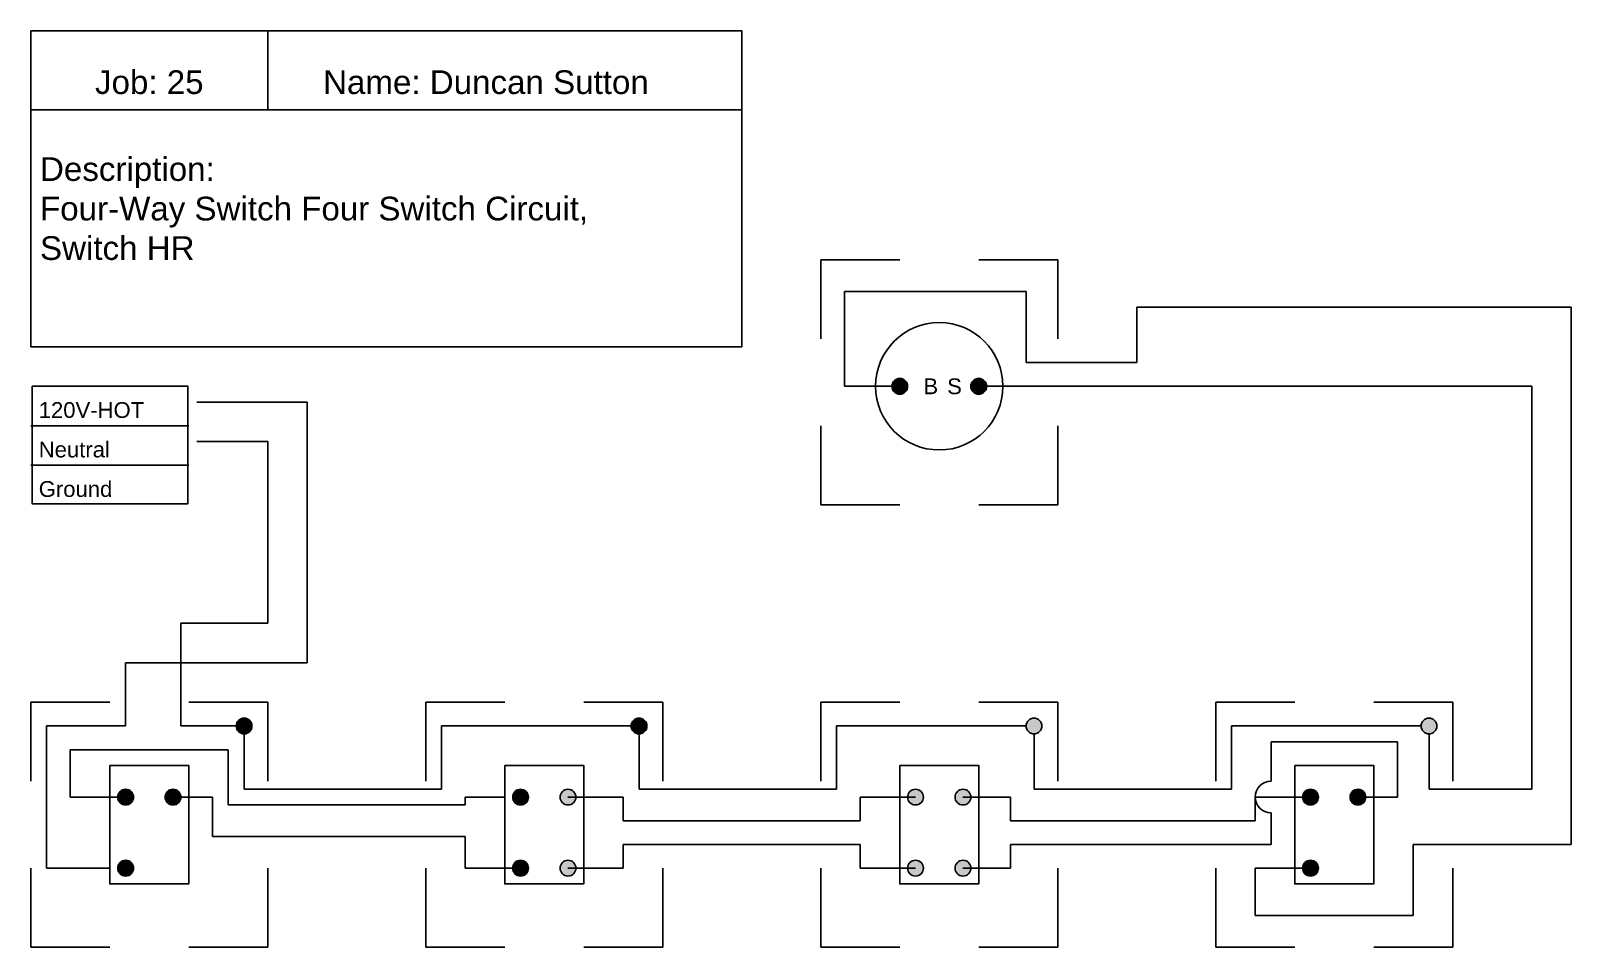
# Model space of a CAD drawing. Header units: inches. Extents: x 25 to 122.5, y 9.5 to 67.5.
import ezdxf

# ---------------------------------------------------------------- set-up
doc = ezdxf.new("R2010")
doc.units = ezdxf.units.IN
doc.header["$MEASUREMENT"] = 0
doc.styles.get("Standard").update_dxf_attribs({"font": 'arial.ttf'})

# ---------------------------------------------------------------- blocks, each defined once
blk = doc.blocks.new('Box')
for p, q in [((5, 0), (0, 0)), ((0, 0), (0, -5)), ((10, 0), (15, 0)), ((15, 0), (15, -5)), ((0, -15.5), (0, -10.5)), ((15, -15.5), (15, -10.5)), ((5, -15.5), (0, -15.5)), ((10, -15.5), (15, -15.5))]:
    blk.add_line(p, q)
blk = doc.blocks.new('Three-Way')
at = {"true_color": 0x000000}
h = blk.add_hatch(color=18, dxfattribs=at)
h.dxf.hatch_style = 1
h.paths.add_polyline_path([(1.5, -6.5, 1), (0.5, -6.5, 1)])
blk.add_lwpolyline([(0, 0), (5, 0), (5, -7.5), (0, -7.5)], close=True)
for centre in [(1, -2), (4, -2), (1, -6.5)]:
    blk.add_circle(centre, 0.5)
blk = doc.blocks.new('Four-Way')
blk.add_lwpolyline([(0, 0), (5, 0), (5, -7.5), (0, -7.5)], close=True)
for centre in [(1, -2), (4, -2), (1, -6.5), (4, -6.5)]:
    blk.add_circle(centre, 0.5)
blk = doc.blocks.new('120V HR')
for p, q in [((0, -3), (10, -3)), ((0, -5.5), (10, -5.5))]:
    blk.add_line(p, q)
blk.add_lwpolyline([(0.081, -0.495), (9.949, -0.495), (9.949, -7.936), (0.081, -7.936)], close=True)
at = {"char_height": 1, "attachment_point": 1}
for s, insert in [('120V-HOT', (0.5, -1.5)), ('Neutral', (0.5, -4)), ('Ground', (0.5, -6.5))]:
    blk.add_mtext_dynamic_manual_height_columns(s, width=9.5, gutter_width=1, heights=[0], dxfattribs=dict(at, insert=insert))
blk = doc.blocks.new('Lamp')
for centre, radius in [((5, -5), 4.031), ((2.5, -5), 0.5), ((7.5, -5), 0.5)]:
    blk.add_circle(centre, radius)
at = {"char_height": 1, "attachment_point": 1}
for s, insert in [('B', (4, -4.5)), ('S', (5.5, -4.5))]:
    blk.add_mtext_dynamic_manual_height_columns(s, width=1, gutter_width=1, heights=[0], dxfattribs=dict(at, insert=insert))

msp = doc.modelspace()

# ---------------------------------------------------------------- hatches: boundary and pattern name
at = {"true_color": 0x000000}
h = msp.add_hatch(color=18, dxfattribs=at)
h.dxf.hatch_style = 1
h.paths.add_polyline_path([(80.5, 45, 1), (79.5, 45, 1)])
h = msp.add_hatch(color=256)
h.dxf.hatch_style = 1
h.paths.add_polyline_path([(85.5, 45, 1), (84.5, 45, 1)])
at = {"true_color": 0xffffff}
h = msp.add_hatch(color=7, dxfattribs=at)
h.dxf.hatch_style = 1
h.paths.add_polyline_path([(39, 23.5, 1), (38, 23.5, 1)])
h = msp.add_hatch(color=7, dxfattribs=at)
h.dxf.hatch_style = 1
h.paths.add_polyline_path([(64, 23.5, 1), (63, 23.5, 1)])
h = msp.add_hatch(color=7, dxfattribs=at)
h.dxf.hatch_style = 1
h.paths.add_polyline_path([(89, 23.5, 1), (88, 23.5, 1)])
h.paths.add_polyline_path([(114, 23.5, 1), (113, 23.5, 1)])
at = {"true_color": 0x000000}
h = msp.add_hatch(color=18, dxfattribs=at)
h.dxf.hatch_style = 1
h.paths.add_polyline_path([(31.5, 19, 1), (30.5, 19, 1)])
h = msp.add_hatch(color=1)
h.dxf.hatch_style = 1
h.paths.add_polyline_path([(34.5, 19, 1), (33.5, 19, 1)])
h = msp.add_hatch(color=18, dxfattribs=at)
h.dxf.hatch_style = 1
h.paths.add_polyline_path([(56.5, 19, 1), (55.5, 19, 1)])
h = msp.add_hatch(color=18, dxfattribs=at)
h.dxf.hatch_style = 1
h.paths.add_polyline_path([(59.5, 19, 1), (58.5, 19, 1)])
h.paths.add_polyline_path([(81.5, 19, 1), (80.5, 19, 1)])
h.paths.add_polyline_path([(84.5, 19, 1), (83.5, 19, 1)])
h = msp.add_hatch(color=18, dxfattribs=at)
h.dxf.hatch_style = 1
h.paths.add_polyline_path([(106.5, 19, 1), (105.5, 19, 1)])
h = msp.add_hatch(color=1)
h.dxf.hatch_style = 1
h.paths.add_polyline_path([(109.5, 19, 1), (108.5, 19, 1)])
h = msp.add_hatch(color=1)
h.dxf.hatch_style = 1
h.paths.add_polyline_path([(56.5, 14.5, 1), (55.5, 14.5, 1)])
h = msp.add_hatch(color=1)
h.dxf.hatch_style = 1
h.paths.add_polyline_path([(59.5, 14.5, 1), (58.5, 14.5, 1)])
h.paths.add_polyline_path([(81.5, 14.5, 1), (80.5, 14.5, 1)])
h.paths.add_polyline_path([(84.5, 14.5, 1), (83.5, 14.5, 1)])
h = msp.add_hatch(color=18, dxfattribs=at)
h.dxf.hatch_style = 1
h.paths.add_polyline_path([(106.5, 14.5, 1), (105.5, 14.5, 1)])

# ---------------------------------------------------------------- linework, layer by layer
at = {"color": 7, "true_color": 0xffffff}
for p, q in [((40, 62.5), (40, 67.5)), ((25, 62.5), (40, 62.5)), ((40, 62.5), (70, 62.5)), ((85, 45), (86.5, 45)), ((120, 45), (86.5, 45)), ((120, 19.5), (120, 45)), ((35.5, 41.5), (40, 41.5)), ((40, 41.5), (40, 30)), ((40, 30), (34.5, 30)), ((34.5, 30), (34.5, 23.5)), ((34.5, 23.5), (38, 23.5)), ((51, 19.5), (51, 23.5)), ((51, 23.5), (63, 23.5)), ((76, 19.5), (76, 23.5)), ((76, 23.5), (88, 23.5)), ((101, 19.5), (101, 23.5)), ((101, 23.5), (113, 23.5)), ((38.5, 23), (38.5, 19.5)), ((63.5, 23), (63.5, 19.5)), ((88.5, 23), (88.5, 19.5)), ((113.5, 23), (113.5, 19.5)), ((38.5, 19.5), (51, 19.5)), ((63.5, 19.5), (76, 19.5)), ((88.5, 19.5), (101, 19.5)), ((113.5, 19.5), (120, 19.5))]:
    msp.add_line(p, q, dxfattribs=at)
at = {"color": 18, "true_color": 0x000000}
for p, q in [((88, 51), (76.5, 51)), ((76.5, 51), (76.5, 45)), ((88, 46.5), (88, 51)), ((122.5, 50), (95, 50)), ((95, 50), (95, 46.5)), ((122.5, 16), (122.5, 50)), ((95, 46.5), (88, 46.5)), ((76.5, 45), (80, 45)), ((35.5, 44), (42.5, 44)), ((42.5, 44), (42.5, 27.5)), ((42.5, 27.5), (31, 27.5)), ((31, 27.5), (31, 23.5)), ((31, 23.5), (26, 23.5)), ((26, 23.5), (26, 14.5)), ((27.5, 19), (27.5, 22)), ((27.5, 22), (37.5, 22)), ((37.5, 22), (37.5, 18.5)), ((27.5, 19), (31, 19)), ((52.5, 18.5), (52.5, 19)), ((52.5, 19), (55.003, 19)), ((59, 19), (62.5, 19)), ((62.5, 19), (62.5, 17.5)), ((77.5, 17.5), (77.5, 19)), ((77.5, 19), (81, 19)), ((84, 19), (87, 19)), ((87, 19), (87, 17.5)), ((102.5, 17.5), (102.5, 19)), ((102.5, 19), (106, 19)), ((37.5, 18.5), (52.5, 18.5)), ((52.5, 18.5), (52.5, 18.5)), ((62.5, 17.5), (77.5, 17.5)), ((87, 17.5), (102.5, 17.5)), ((112.5, 11.5), (112.5, 16)), ((112.5, 16), (122.5, 16)), ((26, 14.5), (30, 14.5)), ((106, 14.5), (102.5, 14.5)), ((102.5, 14.5), (102.5, 11.5)), ((102.5, 11.5), (112.5, 11.5))]:
    msp.add_line(p, q, dxfattribs=at)
at = {"color": 1}
for p, q in [((103.5, 20), (103.5, 22.5)), ((103.5, 22.5), (111.5, 22.5)), ((111.5, 22.5), (111.5, 19)), ((34, 19), (36.5, 19)), ((36.5, 19), (36.5, 16.5)), ((111.5, 19), (109, 19)), ((103.5, 16), (103.5, 18)), ((36.5, 16.5), (52.5, 16.5)), ((52.5, 16.5), (52.5, 14.5)), ((62.5, 14.5), (62.5, 16)), ((62.5, 16), (77.5, 16)), ((77.5, 16), (77.5, 14.5)), ((87, 14.5), (87, 16)), ((87, 16), (103.5, 16)), ((52.5, 14.5), (56, 14.5)), ((59, 14.5), (62.5, 14.5)), ((77.5, 14.5), (81, 14.5)), ((84, 14.5), (87, 14.5))]:
    msp.add_line(p, q, dxfattribs=at)
at = {"color": 7, "true_color": 0xffffff}
msp.add_lwpolyline([(25, 67.5), (70, 67.5), (70, 47.5), (25, 47.5)], close=True, dxfattribs=at)
for points in [[(80, 21), (85, 21), (85, 13.5), (80, 13.5)], [(105, 21), (110, 21), (110, 13.5), (105, 13.5)]]:
    msp.add_lwpolyline(points, close=True)
for centre in [(38.5, 23.5), (63.5, 23.5), (88.5, 23.5), (113.5, 23.5)]:
    msp.add_circle(centre, 0.5, dxfattribs=at)
for centre in [(81, 19), (84, 19), (106, 19), (109, 19), (81, 14.5), (84, 14.5), (106, 14.5)]:
    msp.add_circle(centre, 0.5)
at = {"color": 1}
msp.add_arc((103.5, 19), 1, 90, 270, dxfattribs=at)

# ---------------------------------------------------------------- block references
for name, p in [('Box', (75, 53)), ('Lamp', (77.5, 50)), ('120V HR', (25, 45.5)), ('Box', (25, 25)), ('Box', (50, 25)), ('Box', (75, 25)), ('Box', (100, 25)), ('Three-Way', (30, 21)), ('Four-Way', (55, 21))]:
    msp.add_blockref(name, p)

# ---------------------------------------------------------------- texts
at = {"color": 7, "true_color": 0xffffff, "char_height": 1.5, "attachment_point": 1}
for s, width, insert in [('\\pxqc;Job: 25', 15, (25, 65)), ('Name: Duncan Sutton', 30, (43.5, 65)), (' Description: \\P Four-Way Switch Four Switch Circuit,\\P Switch HR', 45, (25, 59.5))]:
    msp.add_mtext_dynamic_manual_height_columns(s, width=width, gutter_width=1, heights=[0], dxfattribs=dict(at, insert=insert))

doc.saveas('drawing.dxf')
